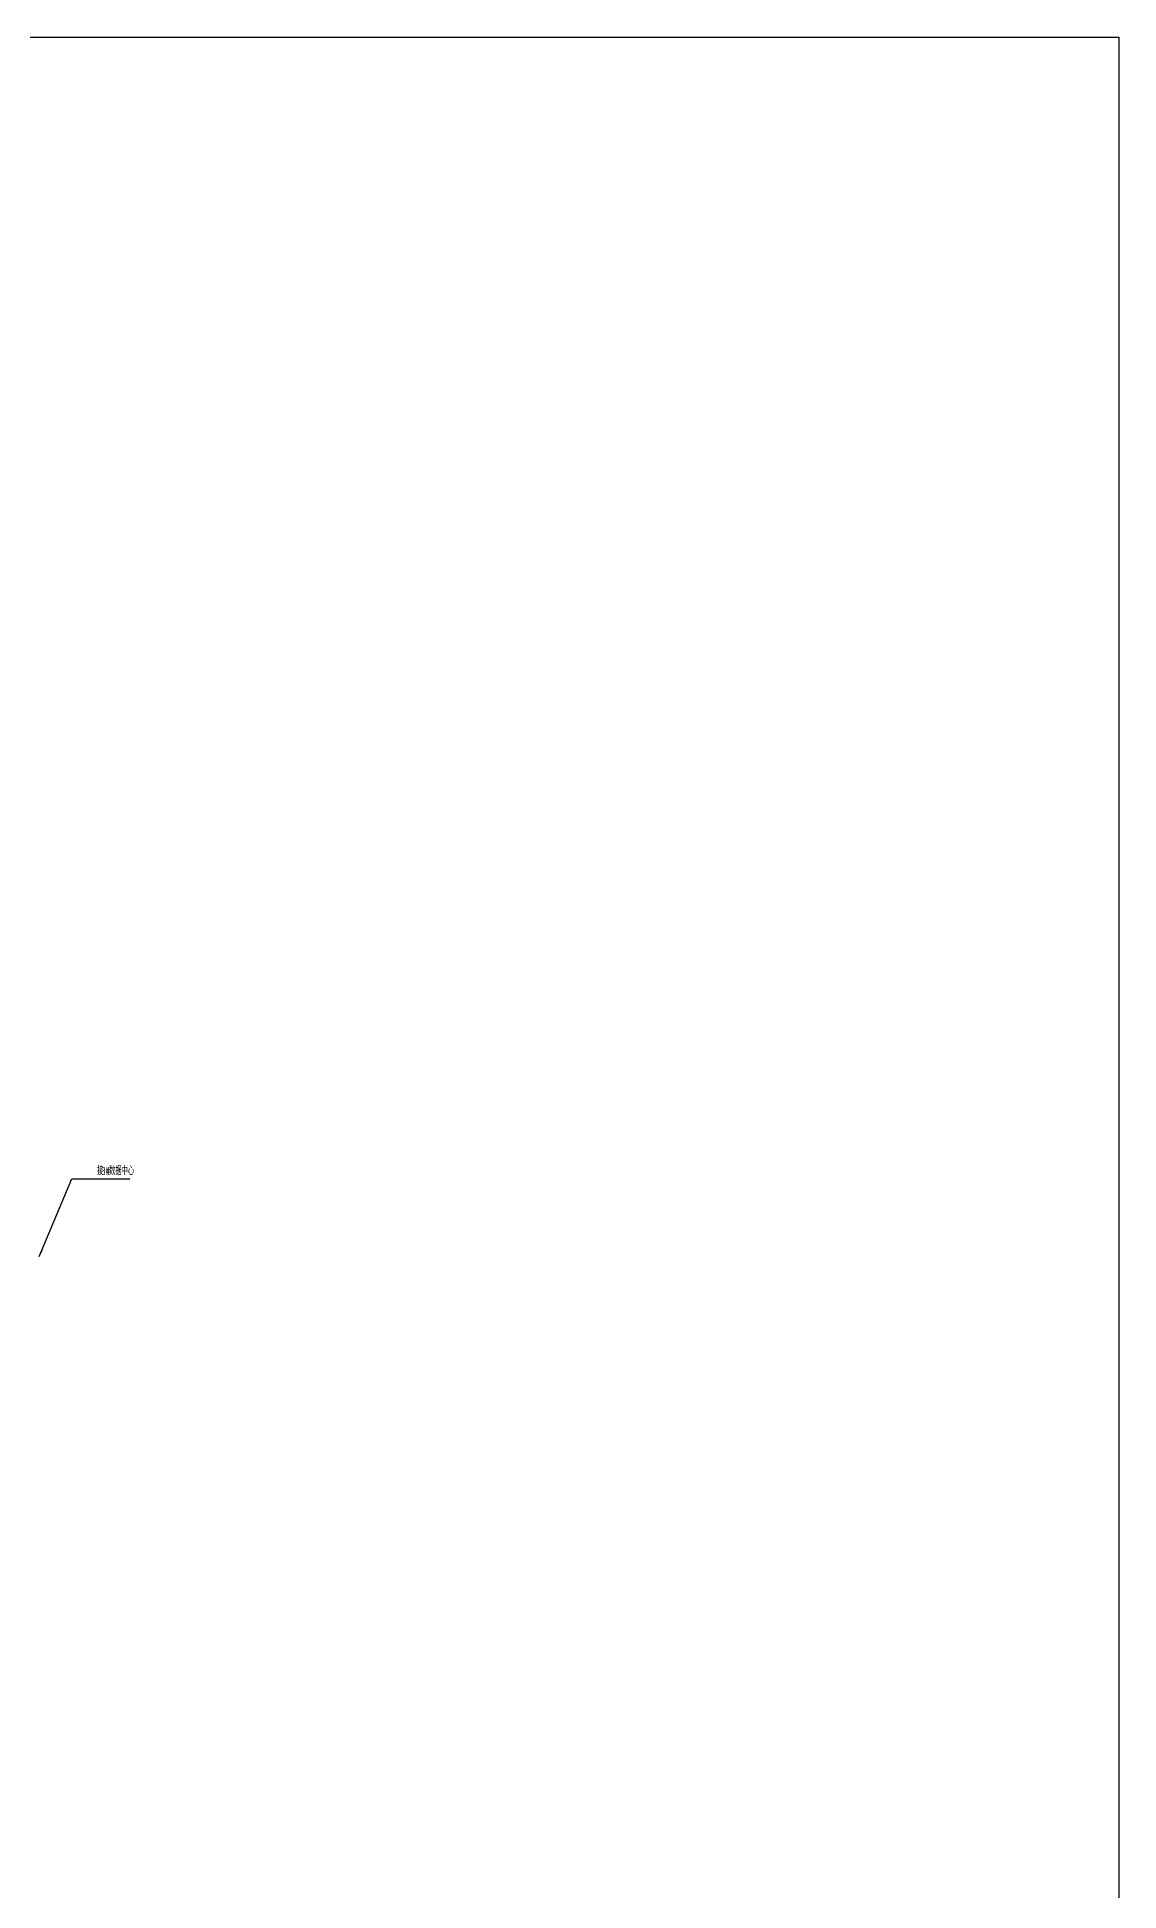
# Model space of a CAD drawing. Extents: x 104132 to 3338343, y -1228862 to 1409848.
# Drawn here: x 291174 to 362132, y 62691 to 184338 of the extents above; entities that cross this region are included whole.
import ezdxf
from ezdxf.enums import TextEntityAlignment as Align

# ---------------------------------------------------------------- set-up
doc = ezdxf.new("R2010")
doc.units = 0
doc.layers.get('Defpoints').update_dxf_attribs({"color": 8})
for name, color, linetype in [('C-SHET-SHBD', 8, 'Continuous'), ('dim', 8, 'Continuous'), ('DIM_LEAD', 8, 'Continuous')]:
    doc.layers.add(name, color=color, linetype=linetype)
doc.styles.add('XD2008', font='xd-hzs.shx', dxfattribs={"width": 0.7, "bigfont": 'xd-hztxt.shx'})

# ---------------------------------------------------------------- blocks, each defined once
blk = doc.blocks.new('A3文本框')
at = {"layer": 'Defpoints', "ltscale": 500}
blk.add_lwpolyline([(10, -10), (-420, -10), (-420, 297), (10, 297)], close=True, dxfattribs=at)
at = {"layer": 'C-SHET-SHBD', "style": 'XD2008', "width": 0.7}
for tag, height, p in [('子项名称', 4.5, (-37.49, 35.41)), ('图名', 4.5, (-37.49, 24.27)), ('比例', 3, (-56.3, 8.25)), ('MQJD-01', 3, (-13.24, 2.27))]:
    blk.add_attdef(tag, text='', height=height, dxfattribs=at).set_placement(p, align=Align.CENTER)
blk = doc.blocks.new('A$Cd9e584bd')
at = {"layer": 'DIM_LEAD'}
for p, q in [((78333, 7588), (80459, 12682)), ((80459, 12682), (84267, 12682))]:
    blk.add_line(p, q, dxfattribs=at)
blk.add_lwpolyline([(78333, 7588, 0, 120, 0), (78507, 8004, 0, 0, 0)], format="xyseb", dxfattribs=at)
at = {"layer": 'DIM_LEAD', "style": 'XD2008', "width": 0.6}
for s, p in [('接', (82122, 12940)), ('3#', (82437, 12940)), ('数据中心', (82909, 12940))]:
    blk.add_text(s, height=525, dxfattribs=at).set_placement(p)

msp = doc.modelspace()

# ---------------------------------------------------------------- block references
at = {"layer": 'dim', "xscale": 600, "yscale": 600, "zscale": 600}
msp.add_blockref('A3文本框', (356132, 6138), dxfattribs=at)
at = {"layer": 'dim', "ltscale": 300}
msp.add_blockref('A$Cd9e584bd', (212988, 96727), dxfattribs=at)

doc.saveas('drawing.dxf')
